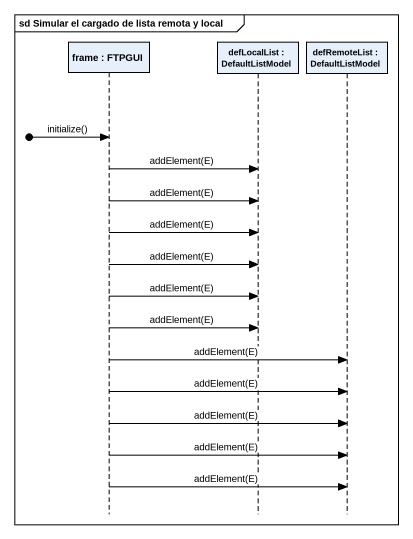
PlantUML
@startuml
mainframe sd Simular el cargado de lista remota y local
hide footbox
participant "frame : FTPGUI" as frame_
participant "defLocalList : DefaultListModel" as defLocalList
participant "defRemoteList : DefaultListModel" as defRemoteList

[o-> frame_ : initialize()
frame_ -> defLocalList : addElement(E)
frame_ -> defLocalList : addElement(E)
frame_ -> defLocalList : addElement(E)
frame_ -> defLocalList : addElement(E)
frame_ -> defLocalList : addElement(E)
frame_ -> defLocalList : addElement(E)
frame_ -> defRemoteList : addElement(E)
frame_ -> defRemoteList : addElement(E)
frame_ -> defRemoteList : addElement(E)
frame_ -> defRemoteList : addElement(E)
frame_ -> defRemoteList : addElement(E)
@enduml
